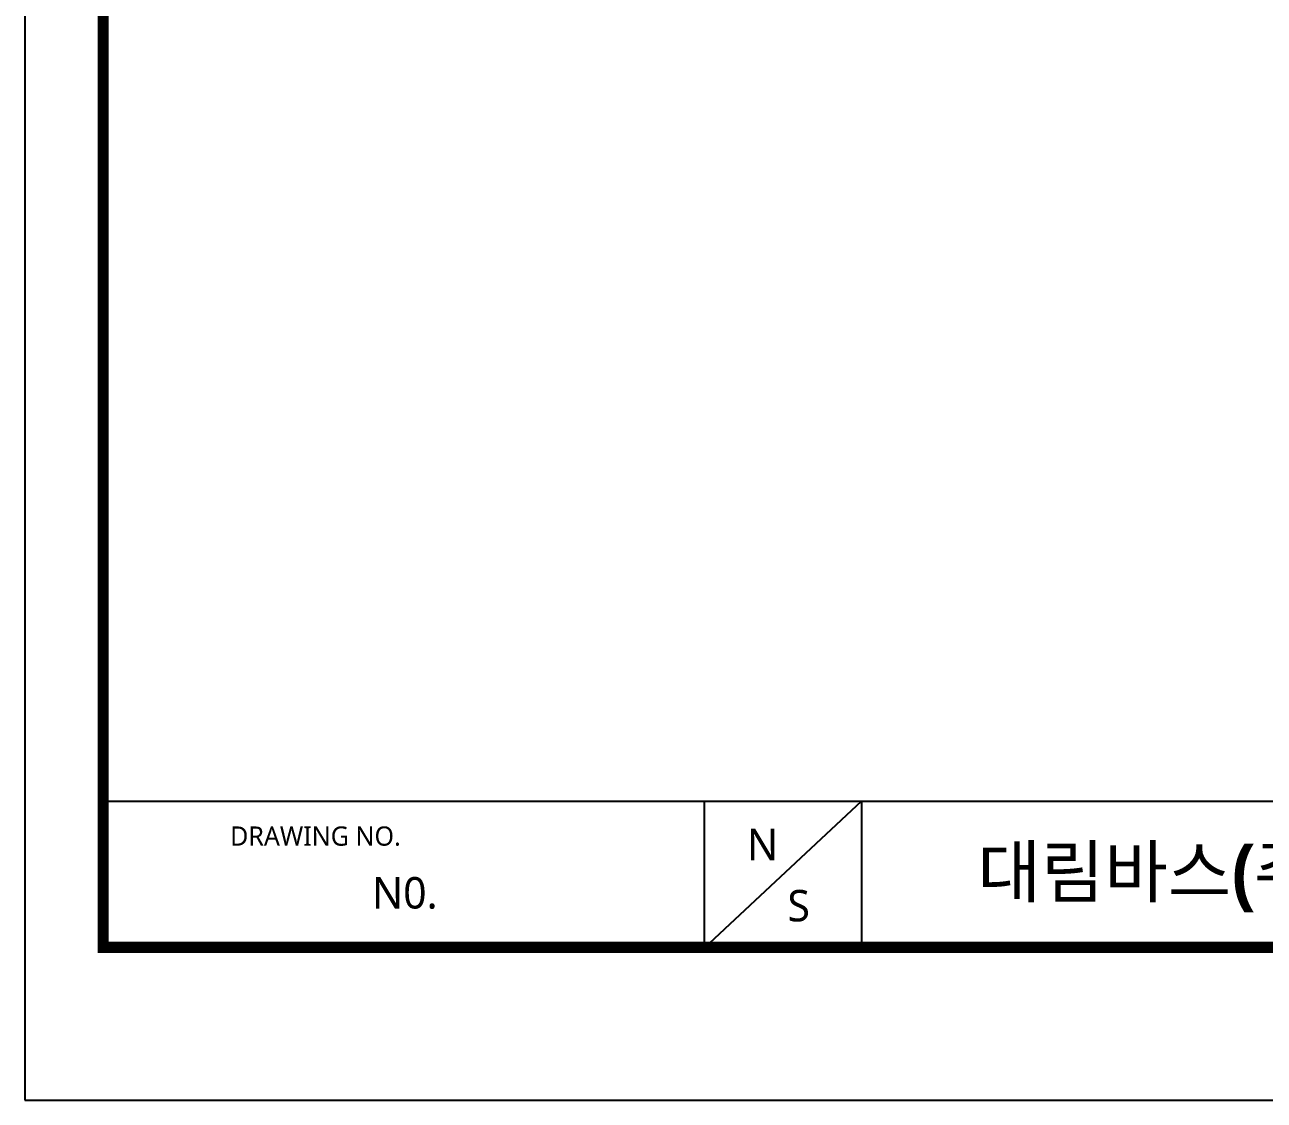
# Model space of a CAD drawing. Extents: x 16296660632 to 16296676784, y -37409619871 to -37409616699.
# Drawn here: x 16296675286.2 to 16296675667.2, y -37409617795.8 to -37409617465.1 of the extents above; entities that cross this region are included whole.
import ezdxf

# ---------------------------------------------------------------- set-up
doc = ezdxf.new("R2010")
doc.units = 0
doc.header["$LTSCALE"] = 10
doc.header["$MEASUREMENT"] = 0
doc.layers.get('0').update_dxf_attribs({"linetype": 'CONTINUOUS'})
doc.styles.add('Daelim Dimension', font='')
doc.styles.get('Daelim Dimension').set_extended_font_data('NanumGothic')

msp = doc.modelspace()

# ---------------------------------------------------------------- linework, layer by layer
at = {"color": 5}
msp.add_line((16296675310.3, -37409617703.87), (16296676515.93, -37409617703.87), dxfattribs=at)
at = {"color": 5, "ltscale": 40}
for p, q in [((16296675495.1, -37409617703.87), (16296675495.1, -37409617748.99)), ((16296675495.1, -37409617703.87), (16296675495.1, -37409617748.99)), ((16296675543.39, -37409617703.87), (16296675495.1, -37409617748.99)), ((16296675543.39, -37409617703.87), (16296675495.1, -37409617748.99)), ((16296675543.39, -37409617703.87), (16296675543.39, -37409617748.99)), ((16296675543.39, -37409617703.87), (16296675543.39, -37409617748.99))]:
    msp.add_line(p, q, dxfattribs=at)
at = {"ltscale": 0.5}
msp.add_lwpolyline([(16296675286.22, -37409617795.79), (16296676783.52, -37409617795.79), (16296676783.52, -37409616698.69), (16296675286.22, -37409616698.69)], close=True, dxfattribs=at)
at = {"color": 5, "linetype": 'ByBlock', "lineweight": 200, "const_width": 3.45}
msp.add_lwpolyline([(16296675310.3, -37409617748.81), (16296676759.3, -37409617748.81), (16296676759.3, -37409616724.16), (16296675310.3, -37409616724.16)], close=True, dxfattribs=at)

# ---------------------------------------------------------------- texts
at = {"color": 5, "ltscale": 40, "style": 'Daelim Dimension'}
msp.add_text('DRAWING NO.', height=5.9087, dxfattribs=at).set_placement((16296675349.33, -37409617717.52))
at = {"attachment_point": 1, "style": 'Daelim Dimension'}
for s, insert, char_height, width in [('N', (16296675508.24, -37409617712.33), 9.67, 13.4948), ('N0.', (16296675392.97, -37409617727.18), 9.669, 60.6601), ('S', (16296675520.67, -37409617731.13), 9.67, 13.4948)]:
    msp.add_mtext(s, dxfattribs=dict(at, insert=insert, char_height=char_height, width=width))
at = {"color": 2, "insert": (16296675579.1, -37409617717.77), "char_height": 15.54024, "width": 1180.1938, "attachment_point": 1, "style": 'Daelim Dimension'}
msp.add_mtext('{\\fPretendard Variable SemiBold|b0|i0|c129|p2;대림바스(주)}_Parts_Accessory_{\\fGulim|b0|i0|c129|p50;휴지걸이 }({\\fGulim|b0|i0|c129|p50;매립형}, {\\fGulim|b0|i0|c129|p50;휴대폰거치대})_DL A9070', dxfattribs=at)

doc.saveas('drawing.dxf')
